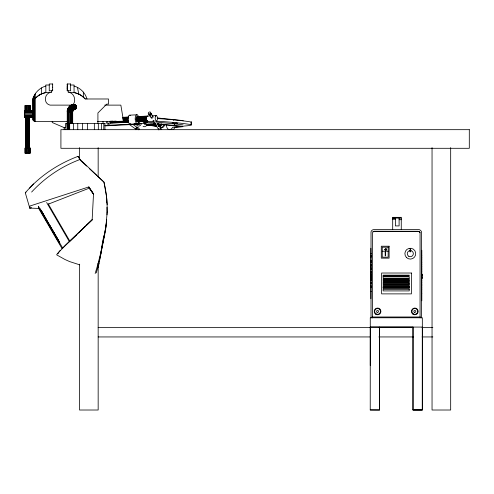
<?xml version="1.0" encoding="UTF-8"?>
<svg xmlns="http://www.w3.org/2000/svg" width="494" height="494" viewBox="0 0 494 494"><rect width="100%" height="100%" fill="white"/><g stroke="black" fill="none" stroke-linecap="round" stroke-linejoin="round"><path stroke-width="0.74" d="M370.234 409.952L379.546 409.964L379.583 327.084L379.583 410.014L370.234 409.964L370.272 327.077L413.015 327.077L413.015 410.014L422.327 410.014L422.327 317.766L370.272 317.772L370.272 365.48M370.272 327.084L422.327 327.077L422.29 409.89L412.978 409.878L413.015 327.077M67.524 121.493L34.531 121.376L34.599 94.86C37.031 90.612 41.126 87.376 45.837 86.03M70.129 123.537L70.154 111.774C69.642 108.291 73.643 106.562 76.527 106.488C74.131 101.029 66.449 107.328 67.233 111.774L67.233 129.675L66.82 123.537M70.58 123.537L70.642 111.774C70.111 108.736 73.816 108.742 74.545 106.883C72.451 104.827 68.975 109.526 69.166 111.774L69.277 129.675M72.538 123.537L72.593 111.774C72.488 109.328 75.823 109.909 76.348 107.865C77.286 104.932 73.513 103.462 71.358 105.031M34.531 121.376L33.141 120.19L33.289 97.719L34.599 94.86M71.784 123.537L71.877 111.774C71.5 108.76 76.169 109.501 75.743 106.642C73.445 102.382 67.456 108.328 67.925 111.774L67.931 129.675M68.543 129.675L68.709 111.774C68.456 108.729 71.019 106.056 73.939 105.66L75.076 106.42L75.144 107.457L72.686 109.013L71.414 110.983L71.42 123.537M97.985 263.864L98.825 263.259L97.985 263.864L100.788 252.681L105.759 227.413M72.686 123.537L72.686 111.774L73.594 110.038L70.247 105.846L70.469 105.568L67.863 108.742L69.018 107.031L71.71 104.963L73.841 109.89L75.86 108.871L76.527 106.488M371.235 275.207L371.148 276.881L371.235 275.207L370.858 275.207M107.167 212.154L105.623 229.988L100.103 257.078M39.539 208.462L29.77 208.104L29.918 206.035L88.809 186.936L93.514 194.049L92.143 219.923L86.586 225.245M38.569 208.184L38.668 206.708M39.773 209.536L39.866 208.19L39.483 209.684L39.773 209.536L59.626 243.703L59.336 243.857L59.718 242.363L40.508 209.339L40.415 210.592L40.922 210.327L59.101 241.628M79.701 264.833L69.71 261.61L64.967 259.498L56.736 254.892L56.767 254.435L65.282 245.277L92.112 219.756M57.502 253.83L60.021 250.563M76.23 105.685L73.853 107.025L75.187 109.402M105.802 227.481L106.716 219.793M106.543 222.263C104.419 236.107 101.06 252.372 98.732 264.994L98.003 267.575M67.233 86.425A2.198 0.42 -61.9 0 1 67.4 86.191A2.087 0.401 61.9 0 0 67.24 85.981L67.233 86.302M67.246 89.043L67.24 88.809A2.087 0.401 -61.9 0 0 67.4 88.599A2.198 0.42 61.9 0 1 67.233 88.364M104.308 234.996C101.245 244.036 101.844 254.787 98.43 263.197M98.825 263.259L96.324 272.836M33.104 98.263L33.289 97.719L32.9 98.917L33.141 120.19M98.028 263.864L95.163 273.54M75.545 109.162L73.853 107.025L74.168 104.314M67.406 110.162L67.919 108.624M52.66 84.888L52.66 84.252M52.66 87.716L52.66 87.074M52.66 90.538L52.66 89.902M67.233 84.888L67.233 84.252M67.233 87.716L67.4 87.395A2.087 0.401 61.9 0 1 67.233 87.061L67.4 87.395A2.087 0.401 -61.9 0 0 67.233 87.728M67.233 89.13L67.233 88.488M67.233 90.538L67.233 89.902M160.562 124.791L160.334 125.136M140.327 123.167L139.104 124.309L138.153 124.229M75.366 104.753L73.853 107.025L76.125 108.532M68.746 107.235L68.95 106.976L73.168 110.434M29.77 208.104L25.311 192.845C39.267 176.29 57.866 163.977 78.052 156.345M25.954 192.086L25.311 192.845M33.685 183.898L29.584 188.066M137.764 121.462L137.221 121.864L136.64 121.549L135.949 119.289L136.387 116.948L136.931 116.547L137.511 116.862M62.207 248.606L92.15 219.824M31.628 192.055C44.942 177.593 61.627 166.33 80.065 159.476L103.975 182.113L106.593 197.02L107.155 204.602M76.576 234.835L69.907 241.226L48.35 204.115L48.968 203.874M79.355 232.174L85.468 226.314M76.477 107.76L73.853 107.025L74.588 104.395M39.452 94.916L35.272 98.238C39.446 93.841 45.609 91.618 51.635 92.508L51.635 90.803M69.845 106.049L71.179 105.123M174.345 124.241L174.722 124.179M72.766 111.199L67.517 110.076L67.517 109.724L67.301 110.736L67.233 111.774L72.686 111.774M49.931 92.508C43.966 94.484 43.676 103.721 50.055 105.123L73.143 105.123M57.779 253.669L58.107 253.484M39.051 95.163L41.669 93.786L41.391 87.932M41.817 211.296L46.127 219.237M58.984 242.554L59.484 242.288M32.882 117.399C30.004 117.591 27.448 116.485 24.7 117.399L24.7 110.582M29.109 110.767L27.596 111.144L26.089 110.767M41.2 93.996L45.837 92.508L45.837 85.011L49.252 85.011M89.34 188.134L93.551 194.204L89.34 188.134L48.165 204.201M31.604 207.69L29.844 208.116M154.19 120.764L153.208 120.814M173.585 123.278L173.956 123.216L173.233 123.241M409.52 250.736L411.094 250.736M144.884 123.117L152.671 122.253A4.292 0.457 0 0 1 154.338 122.142M144.328 124.716L152.671 123.796A4.292 0.457 0 0 1 155.641 123.661M175.95 123.086L177.618 123.259L177.13 123.284M52.228 121.493L52.228 122.512L64.164 127.631L65.455 127.495L65.455 123.537L67.233 123.537M129.854 115.158L137.079 114.793M147.36 116.022L150.306 115.88M151.775 115.806L156.19 115.584M24.7 110.749L25.935 110.693M155.344 124L146.792 125.173A4.434 3.057 -84.2 0 1 143.081 126.285M24.7 117.029L26.738 116.967M175.012 123.29L174.382 123.333L175.179 123.432M28.454 111.014L32.882 110.952M29.263 117.288L32.882 117.232M155.672 121.234L160.939 121.444A105.568 11.22 0 0 1 189.356 124.352L191.635 124.797A13.276 1.414 0 0 1 187.942 125.698A37.278 3.958 0 0 1 183.774 126.075M70.642 85.011L74.051 85.011L74.051 92.508C78.392 93.354 82.393 95.663 85.301 98.985L108.489 98.985L108.489 104.104L106.784 104.104L97.917 112.965L97.917 123.537M104.691 105.123L120.851 105.123L123.58 121.493L97.472 121.493M32.882 110.582L25.04 110.582L25.04 105.469L30.153 105.469L30.153 110.582M24.7 111.582L32.882 111.582M24.7 112.441L32.882 112.441M24.7 112.935L32.882 112.935M24.7 113.991L32.882 113.991M24.7 115.046L32.882 115.046M24.7 115.54L32.882 115.54M24.7 116.399L32.882 116.399M105.08 123.537L69.673 123.537L69.673 129.675M401.264 218.089L392.693 218.095L395.379 218.126M392.693 218.225L395.379 218.299M392.693 218.385L395.379 218.385M392.693 218.484L395.379 218.484M392.693 218.595L395.379 218.595M392.693 218.712L395.379 218.712M392.693 218.836L395.379 218.836M392.693 218.966L395.379 218.966M399.103 219.707L401.264 219.707M382.245 251.236L388.154 251.236M385.197 252.348L385.647 252.348M370.858 253.447L371.235 253.447M370.858 255.25L371.235 255.25L371.235 257.053L370.858 257.053M421.438 255.466L421.808 255.466M421.808 257.269L421.438 257.269L421.438 259.066L421.808 259.066M370.858 260.659L371.235 260.659L371.235 262.462L370.858 262.462M421.808 262.672L421.438 262.672L421.438 264.475L421.808 264.475M370.858 264.265L371.235 264.265L371.235 266.068L370.858 266.068M421.808 266.278L421.438 266.278L421.438 268.081L421.808 268.081M370.858 267.872L371.235 267.872L371.235 269.675L370.858 269.675M421.808 269.885L421.438 269.885L421.438 271.688L421.808 271.688M370.858 271.478L371.235 271.478L371.235 273.207L370.858 273.207M421.808 273.491L421.438 273.491L421.438 275.22L421.808 275.22M421.58 274.454L422.271 274.454L422.271 278.344L421.58 278.301M421.58 274.522L422.271 274.522M421.58 274.744L422.271 274.744M370.481 274.837L371.173 274.837M421.58 274.874L422.271 274.905M370.481 275.374L371.173 275.374M370.481 275.658L371.173 275.658M383.153 275.911L409.223 275.911L409.223 275.164L383.153 275.164L383.153 278.147L409.223 278.147L409.223 276.659L383.153 276.659M370.858 276.745L371.235 276.745M421.438 277.227L421.524 278.9L421.438 277.227L421.808 277.227M421.58 277.461L422.271 277.461M370.481 277.548L371.173 277.548M421.58 277.955L422.271 277.955M370.858 278.548L371.235 278.548L371.235 280.487L370.858 280.487M421.438 278.758L421.808 278.758M421.808 280.561L421.438 280.561L421.438 282.506L421.808 282.506M370.858 282.29L371.235 282.29L371.235 283.735L370.858 283.735M421.808 284.309L421.438 284.309L421.438 285.748L421.808 285.748M370.858 285.896L371.235 285.896L371.235 287.699L370.858 287.699M383.153 287.088L409.223 287.088M383.153 287.681L409.223 287.681M421.808 287.916L421.438 287.916L421.438 289.719L421.808 289.719M370.858 291.571L371.235 291.571M421.438 293.584L421.808 293.584M371.976 316.994L420.4 316.994M98.133 327.633L370.383 327.633M378.861 327.633L413.571 327.633M422.055 327.633L432.849 327.633M98.133 336.945L370.383 336.945M378.861 336.945L413.571 336.945M422.055 336.945L432.849 336.945M412.978 409.878L422.29 409.878M176.611 123.247L173.944 123.333L175.061 123.475M29.263 110.693L32.882 110.749M28.454 116.967L32.882 117.029M157.271 118.579L160.939 118.801A105.568 11.22 0 0 1 189.356 121.703L191.635 122.154A13.276 1.414 0 0 1 191.406 122.345M24.7 110.952L26.738 111.014M156.95 123.679L182.805 126.303A4.44 0.469 0 0 1 182.873 126.668L174.783 127.613L174.481 128.205A4.878 3.365 -84.2 0 1 172.968 129.632M24.7 117.232L25.935 117.288M174.678 124.346L174.154 124.297M157.679 117.973L182.805 120.573A4.44 0.469 0 0 1 183.046 120.876M173.425 120.227L173.758 120.258M173.764 123.79L156.95 122.135A4.292 0.457 0 0 0 155.641 122.117M175.259 123.938L183.126 124.877M143.945 122.74L145.353 122.883L143.241 122.858M157.413 124.118L180.069 126.489L172.548 127.378L172.245 127.977A4.878 3.365 -84.2 0 1 168.559 129.434A4.878 3.365 -84.2 0 1 166.472 125.186M104.994 125.439L136.288 123.914L134.028 123.377M138.863 122.148L139.018 122.179A4.292 0.457 0 0 1 139.147 122.518M136.813 123.228L139.018 123.722A4.292 0.457 0 0 1 138.518 124.185L106.216 125.816A4.44 0.469 0 0 1 105.061 125.809M75.99 105.333L73.853 107.025L76.564 107.34M74.051 86.03C80.226 87.808 85.215 92.829 87.006 98.985M79.059 94.169L74.051 92.508L68.252 92.508L68.252 90.803M69.963 92.508C74.433 94.342 76.162 100.443 73.316 104.351L74.39 109.699M81.349 95.49L78.774 94.033L77.441 87.352M149.256 114.707L151.51 118.134L152.702 117.868L153.091 116.862L152.794 116.393A1.056 0.593 -21.2 0 0 152.343 116.325M132.756 124.29L137.449 127.687A1.087 0.735 -54.1 0 0 136.813 127.718M129.125 124.34L136.301 129.533M81.14 95.354L85.301 98.985M81.022 160.914L86.617 166.083M89.414 168.664L96.682 175.382M97.8 176.414L103.95 182.101A114.009 113.731 -28 0 1 107.118 204.535L107.204 212.222M110.872 122.166L110.409 121.24A2.661 1.13 87.1 0 0 112.089 122.753M93.557 194.117L88.809 186.936L89.482 188.078M152.942 116.498L150.973 113.379A1.087 0.79 -32.3 0 1 150.411 114.781M153.072 120.746L158.901 129.959M151.306 117.949L151.09 117.195M80.46 160.396L79.905 159.469A173.66 2.828 65.9 0 0 78.713 157.611M46.64 202.478L69.506 241.85M49.079 224.325L58.453 240.461M38.396 206.233L62.627 247.951M38.291 207.702L62.139 248.76M80.065 159.476L79.441 158.358A175.018 2.847 65.9 0 0 78.021 156.826M72.865 110.928L68.092 108.47L67.517 110.076L67.351 129.675M64.992 127.538L65.288 129.675M106.463 200.484L106.574 201.99M106.97 207.258L107.025 214.828M33.993 96.027L34.185 121.234M33.493 97.176L33.58 120.795M83.356 92.057L83.369 97.04M72.346 123.537L72.315 111.774C72.167 108.921 76.885 109.662 76.169 106.556C73.853 101.597 66.832 107.803 67.629 111.774L67.684 129.675M32.956 98.738L32.999 119.844M450.676 147.613L450.676 410.014L432.046 410.014L432.046 147.613M421.808 250.279L421.808 300.76M421.58 317.901L421.58 232.631A3.149 3.149 0 0 0 421.209 231.13L419.851 229.864A2.643 2.643 0 0 0 418.782 229.636L373.785 229.636A2.754 2.754 0 0 0 372.038 230.278L371.581 230.741A3.143 3.143 0 0 0 371.019 231.927L371.013 317.908M420.061 317.908L420.061 233.52A2.377 2.377 0 0 0 419.776 232.39L419.005 231.563A2.013 2.013 0 0 0 417.949 231.26L374.452 231.26A1.822 1.822 0 0 0 373.495 231.538L372.797 232.285A2.155 2.155 0 0 0 372.538 233.31L372.538 317.901M410.662 250.674L410.662 251.798L409.915 251.798L409.915 250.68M410.557 250.773L410.557 248.476L409.779 248.871L410.286 248.766L410.286 250.773M401.264 229.636L401.264 217.341L392.693 217.341L392.693 229.636M399.103 218.089L399.103 225.912L395.379 225.912L395.379 218.089M385.647 251.946L385.647 255.806L385.197 255.806L385.197 251.946M370.858 248.26L370.858 298.74M191.252 121.999L191.252 124.649M191.166 121.987L191.166 124.636M104.932 123.537L104.932 129.675M103.777 123.537L103.777 129.675M103.03 121.493L103.03 123.537M101.536 123.537L101.536 129.675M98.325 123.537L98.325 129.675M98.164 147.613L98.164 176.938M98.164 264.148L98.164 410.014L79.54 410.014L79.54 264.148M94.342 123.537L94.342 129.675M87.407 123.537L87.407 129.675M82.529 123.537L82.529 129.675M79.54 147.613L79.54 159.192M77.768 123.537L77.768 129.675M73.402 123.537L73.402 129.675M67.4 83.986L67.4 90.803M64.164 127.631L64.164 129.675M35.272 93.761L35.272 121.493M30.029 105.469L30.029 110.582M30.029 148.089L30.029 153.202M29.875 105.469L29.875 110.582M29.875 148.089L29.875 153.202M29.405 105.469L29.405 110.582M29.473 117.467L29.405 153.202M29.381 117.467L29.381 148.089M29.27 116.701L29.27 148.089M28.924 116.701L28.924 148.089M28.757 105.469L28.757 110.582M28.757 148.089L28.757 153.202M28.386 105.469L28.386 110.582M28.448 116.701L28.386 153.202M28.177 116.701L28.177 148.089M27.596 105.469L27.596 110.582M27.596 116.701L27.596 153.202M27.016 116.701L27.016 148.089M26.806 105.469L26.806 110.582M26.744 116.701L26.806 153.202M26.435 105.469L26.435 110.582M26.435 148.089L26.435 153.202M26.275 116.701L26.275 148.089M25.929 116.701L25.929 148.089M25.818 116.701L25.818 148.089M25.793 105.469L25.793 110.582M25.725 117.467L25.793 153.202M25.318 105.469L25.318 110.582M25.318 148.089L25.318 153.202M25.163 105.469L25.163 110.582M25.163 148.089L25.163 153.202M139.901 123.525A105.568 11.22 0 0 0 143.155 123.284L146.885 122.839A13.27 1.408 0 0 0 145.866 121.962A31.511 3.347 0 0 0 141.587 121.252M145.063 120.987A2.26 0.957 87.1 0 1 143.735 118.597A2.26 0.957 87.1 0 1 145.069 116.831M144.73 121.388A2.661 1.13 87.1 0 1 143.161 118.579A2.661 1.13 87.1 0 1 144.736 116.498M147.391 120.981A2.661 1.13 87.1 0 1 145.582 118.807A2.661 1.13 87.1 0 1 147.144 116.38M138.715 121.777A4.434 1.877 87.1 0 1 135.992 122.574A4.434 1.877 87.1 0 1 135.628 116.041A4.434 1.877 87.1 0 1 138.413 116.386M130.799 123.599A4.434 1.877 87.1 0 1 127.983 119.721A4.434 1.877 87.1 0 1 130.342 115.417M160.729 129.107A1.513 1.093 -32.3 0 1 161.754 129.656M146.891 120.666A2.26 0.957 87.1 0 1 145.372 119.11A2.26 0.957 87.1 0 1 146.434 116.541M146.798 120.585A2.661 1.13 87.1 0 1 145.292 120.851A2.661 1.13 87.1 0 1 144.896 117.306A2.661 1.13 87.1 0 1 146.341 116.417M147.941 121.228A2.661 1.13 87.1 0 1 146.372 118.418A2.661 1.13 87.1 0 1 147.947 116.337M147.471 120.857A2.254 0.957 87.1 0 1 146.175 119.066A2.254 0.957 87.1 0 1 146.984 116.448M146.088 120.703A2.26 0.957 87.1 0 1 144.606 119.437A2.26 0.957 87.1 0 1 145.378 116.522M145.786 121.061A2.661 1.13 87.1 0 1 144.001 119.233A2.661 1.13 87.1 0 1 145.255 116.213M143.383 121.184A2.661 1.13 87.1 0 1 141.852 120.517A2.661 1.13 87.1 0 1 141.858 116.942A2.661 1.13 87.1 0 1 143.383 116.985M142.414 121.203A2.26 0.957 87.1 0 1 141.327 118.721A2.26 0.957 87.1 0 1 142.42 116.745M144.02 121.123A2.26 0.957 87.1 0 1 142.933 118.64A2.26 0.957 87.1 0 1 144.026 116.664M140.975 121.302A2.661 1.13 87.1 0 1 139.16 119.128A2.661 1.13 87.1 0 1 140.722 116.701M140.006 121.32A2.26 0.957 87.1 0 1 138.919 118.838A2.26 0.957 87.1 0 1 140.012 116.862M140.173 121.345A2.661 1.13 87.1 0 1 138.357 119.165A2.661 1.13 87.1 0 1 139.919 116.738M150.948 113.089A1.315 0.951 -32.3 0 1 150.472 114.935A1.315 0.951 -32.3 0 1 148.929 114.108M138.567 121.425A2.661 1.13 87.1 0 1 136.752 119.245A2.661 1.13 87.1 0 1 138.314 116.819M137.845 121.345A2.26 0.957 87.1 0 1 136.523 119.258A2.26 0.957 87.1 0 1 137.604 116.985M144.186 121.141A2.661 1.13 87.1 0 1 142.371 118.968A2.661 1.13 87.1 0 1 143.933 116.541M143.458 121.067A2.26 0.957 87.1 0 1 142.13 118.677A2.26 0.957 87.1 0 1 143.464 116.911M110.199 123.049A3.563 1.513 87.1 0 1 107.587 121.641M111.496 122.351A2.661 1.13 87.1 0 1 109.551 121.302M110.977 122.142A1.772 0.753 87.1 0 1 109.946 121.265M142.581 121.221A2.661 1.13 87.1 0 1 141.049 120.555A2.661 1.13 87.1 0 1 141.056 116.979A2.661 1.13 87.1 0 1 142.587 117.029M139.45 121.265A2.26 0.957 87.1 0 1 138.147 119.468A2.26 0.957 87.1 0 1 138.962 116.843M139.37 121.382A2.661 1.13 87.1 0 1 137.554 119.208A2.661 1.13 87.1 0 1 139.117 116.782M141.056 121.184A2.26 0.957 87.1 0 1 139.728 119.097A2.26 0.957 87.1 0 1 140.815 116.825M141.778 121.265A2.661 1.13 87.1 0 1 139.963 119.085A2.661 1.13 87.1 0 1 141.525 116.658M141.611 121.24A2.26 0.957 87.1 0 1 140.524 118.758A2.26 0.957 87.1 0 1 141.617 116.782M159.71 128.131A1.513 1.093 -32.3 0 1 161.001 129.545M158.358 129.687A1.513 1.093 -32.3 0 1 158.735 128.749M160.235 128.428A1.087 0.79 -32.3 0 1 160.501 129.694M158.747 129.576A1.087 0.79 -32.3 0 1 158.864 129.119M138.647 121.308A2.26 0.957 87.1 0 1 137.351 119.511A2.26 0.957 87.1 0 1 138.159 116.887M108.711 123.698A3.563 1.513 87.1 0 1 106.383 121.703M127.335 121.987A2.661 1.13 87.1 0 1 125.519 119.814A2.661 1.13 87.1 0 1 127.082 117.387M126.828 121.666A2.26 0.957 87.1 0 1 125.353 120.4A2.26 0.957 87.1 0 1 126.124 117.492M150.151 114.88A1.087 0.79 -32.3 0 1 149.102 114.324M127.415 121.87A2.26 0.957 87.1 0 1 126.087 119.776A2.26 0.957 87.1 0 1 127.174 117.504M110.866 121.617A1.772 0.753 87.1 0 1 110.742 121.228M119.307 122.389A2.661 1.13 87.1 0 1 117.72 121.53M118.585 122.314A2.26 0.957 87.1 0 1 117.455 121.339M120.11 122.345A2.661 1.13 87.1 0 1 118.523 121.487M125.47 122.351A2.661 1.13 87.1 0 1 123.908 119.542A2.661 1.13 87.1 0 1 125.476 117.467M128.681 122.191A2.661 1.13 87.1 0 1 127.119 119.381A2.661 1.13 87.1 0 1 128.687 117.306M128.218 121.833A2.26 0.957 87.1 0 1 126.915 120.03A2.26 0.957 87.1 0 1 127.724 117.405M117.708 122.469A2.661 1.13 87.1 0 1 115.967 120.981M116.738 122.487A2.26 0.957 87.1 0 1 115.849 121.419M125.223 121.746A2.26 0.957 87.1 0 1 123.71 120.19A2.26 0.957 87.1 0 1 124.766 117.628M118.504 122.426A2.661 1.13 87.1 0 1 116.917 121.567M114.497 122.629A2.661 1.13 87.1 0 1 112.756 121.141M113.774 122.555A2.26 0.957 87.1 0 1 112.515 121.042M119.387 122.265A2.254 0.957 87.1 0 1 118.257 121.296M117.782 122.351A2.26 0.957 87.1 0 1 116.652 121.382M112.972 122.592A2.26 0.957 87.1 0 1 111.712 121.086M112.891 122.71A2.661 1.13 87.1 0 1 111.156 121.221M128.137 121.944A2.661 1.13 87.1 0 1 126.322 119.77A2.661 1.13 87.1 0 1 127.884 117.344M125.809 121.95A2.26 0.957 87.1 0 1 124.476 119.56A2.26 0.957 87.1 0 1 125.816 117.794M126.532 122.024A2.661 1.13 87.1 0 1 124.716 119.851A2.661 1.13 87.1 0 1 126.279 117.424M128.773 121.882A2.26 0.957 87.1 0 1 127.718 119.993A2.26 0.957 87.1 0 1 128.286 117.461M111.922 122.728A2.26 0.957 87.1 0 1 110.909 121.123M116.646 122.796A2.661 1.13 87.1 0 1 115.164 121.018M114.33 122.611A2.26 0.957 87.1 0 1 113.441 121.543M128.613 121.95A2.661 1.13 87.1 0 1 128.156 117.788M128.366 117.35A2.661 1.13 87.1 0 1 128.619 117.059M122.518 122.228A2.661 1.13 87.1 0 1 120.931 121.37M121.796 122.154A2.26 0.957 87.1 0 1 120.666 121.178M124.926 122.104A2.661 1.13 87.1 0 1 123.191 120.616M123.111 119.931A2.661 1.13 87.1 0 1 124.389 117.257M113.694 122.673A2.661 1.13 87.1 0 1 111.953 121.178M116.399 122.191A2.26 0.957 87.1 0 1 115.046 121.462M116.102 122.549A2.661 1.13 87.1 0 1 114.361 121.061M121.715 122.265A2.661 1.13 87.1 0 1 120.128 121.407M122.358 122.209A2.26 0.957 87.1 0 1 121.468 121.141M124.124 122.148A2.661 1.13 87.1 0 1 122.537 121.289M122.747 117.628A2.661 1.13 87.1 0 1 124.13 117.949M123.16 122.166A2.26 0.957 87.1 0 1 122.265 121.098M123.167 117.708A2.26 0.957 87.1 0 1 123.407 117.918M120.913 122.308A2.661 1.13 87.1 0 1 119.326 121.45M120.19 122.234A2.26 0.957 87.1 0 1 119.06 121.258M123.321 122.185A2.661 1.13 87.1 0 1 121.734 121.326M124.204 122.03A2.26 0.957 87.1 0 1 123.068 121.061M122.95 118.801A2.26 0.957 87.1 0 1 124.21 117.875M120.752 122.29A2.26 0.957 87.1 0 1 119.863 121.221M115.04 122.876A2.661 1.13 87.1 0 1 113.558 121.098M110.563 122.716A2.26 0.957 87.1 0 1 110.323 122.808M115.38 122.475A2.26 0.957 87.1 0 1 114.244 121.499M106.525 201.077A114.009 112.99 -12.2 0 1 106.661 202.583M141.531 123.617A4.434 3.057 -84.2 0 1 136.202 124.21M154.042 121.277A13.27 1.408 0 0 0 148.361 121.648A31.511 3.347 0 0 0 147.027 121.808M136.752 129.619A1.513 1.019 -54.1 0 1 138.468 128.02A1.513 1.019 -54.1 0 1 138.851 129.842M123.29 117.541A2.661 1.834 -84.2 0 1 124.241 117.621M163.687 124.198A3.563 2.458 -84.2 0 1 159.729 126.97M138.709 123.556A2.661 1.834 -84.2 0 1 137.344 124.229M161.149 124.192A1.772 1.223 -84.2 0 1 160.278 125.532M161.785 124.019A2.661 1.834 -84.2 0 1 159.247 126.384M135.875 129.724A1.513 1.019 -54.1 0 1 136.338 127.693A1.513 1.019 -54.1 0 1 138.017 127.736M136.054 129.243A1.087 0.735 -54.1 0 1 136.091 128.526M136.221 128.273A1.087 0.735 -54.1 0 1 136.591 127.86M164.477 125.21A3.563 2.458 -84.2 0 1 160.686 127.069M139.499 123.358A2.26 1.562 -84.2 0 1 137.943 123.815M139.691 123.099A2.661 1.834 -84.2 0 1 137.517 124.161M161.149 123.951A2.661 1.834 -84.2 0 1 158.611 126.322M149.917 124.142A2.661 1.834 -84.2 0 1 147.743 125.21M138.11 123.821A2.26 1.562 -84.2 0 1 137.696 123.864M155.27 124.043A2.661 1.834 -84.2 0 1 152.442 125.433M155.128 124.482A2.26 1.562 -84.2 0 1 153.677 125.495M154.628 123.982A2.661 1.834 -84.2 0 1 151.8 125.365M154.69 123.883A2.254 1.556 -84.2 0 1 152.646 125.315M158.531 124.278A2.26 1.562 -84.2 0 1 158.031 125.254M156.481 125.711A2.26 1.562 -84.2 0 0 156.876 125.822A2.661 1.834 -84.2 0 1 154.999 125.692M159.105 124.439A2.661 1.834 -84.2 0 1 158.518 125.587M156.691 126.124A2.661 1.834 -84.2 0 1 156.277 125.822M156.308 124.797A2.661 1.834 -84.2 0 1 154.134 125.865M149.725 124.408A2.26 1.562 -84.2 0 1 148.564 124.976M155.764 124.55A2.26 1.562 -84.2 0 1 154.319 125.562M159.167 124.346A2.26 1.562 -84.2 0 1 158.315 125.649M158 123.636A2.26 1.562 -84.2 0 1 157.889 124.216M156.641 125.717A2.26 1.562 -84.2 0 1 156.234 125.76M158.593 123.691A2.661 1.834 -84.2 0 1 158.222 124.994M156.999 126.137A2.661 1.834 -84.2 0 1 155.635 125.76M159.809 124.408A2.26 1.562 -84.2 0 1 158.957 125.717M160.383 124.568A2.661 1.834 -84.2 0 1 158.914 126.334M147.237 124.865A2.661 1.834 -84.2 0 1 146.292 125.143M149.274 124.08A2.661 1.834 -84.2 0 1 146.687 124.84A2.26 1.562 -84.2 0 0 147.058 124.735M155.758 125.39A2.26 1.562 -84.2 0 1 155.363 125.581M156.184 125.779A2.661 1.834 -84.2 0 1 154.356 125.624M152.473 124.408A2.661 1.834 -84.2 0 1 149.886 125.167M152.572 124.222A2.26 1.562 -84.2 0 1 151.528 125.192M149.083 124.34A2.26 1.562 -84.2 0 1 147.922 124.908M150.553 124.21A2.661 1.834 -84.2 0 1 148.379 125.272M155.906 124.111A2.661 1.834 -84.2 0 1 153.492 125.797M159.741 124.5A2.661 1.834 -84.2 0 1 158.278 126.266M157.95 123.624A2.661 1.834 -84.2 0 1 157.827 124.303M153.35 123.846A2.661 1.834 -84.2 0 1 150.522 125.235M153.992 123.914A2.661 1.834 -84.2 0 1 151.164 125.297M151.831 124.34A2.661 1.834 -84.2 0 1 149.244 125.106M147.694 124.797A2.26 1.562 -84.2 0 1 146.891 124.735M150.651 124.025A2.26 1.562 -84.2 0 1 149.614 124.994M148.638 124.013A2.661 1.834 -84.2 0 1 148.293 124.537M147.879 124.926A2.661 1.834 -84.2 0 1 146.465 125.081M151.195 124.278A2.661 1.834 -84.2 0 1 149.021 125.34M151.93 124.155A2.26 1.562 -84.2 0 1 150.892 125.124M153.418 123.753A2.26 1.562 -84.2 0 1 152.566 125.062M152.171 125.26A2.26 1.562 -84.2 0 1 151.362 125.192M151.294 124.093A2.26 1.562 -84.2 0 1 149.843 125.106M154.054 123.821A2.26 1.562 -84.2 0 1 152.004 125.254M160.445 124.476A2.26 1.562 -84.2 0 1 158.79 126.019M372.822 231.766A2.167 2.167 0 0 1 373.859 231.334L418.609 231.396A2.612 2.612 0 0 1 420.166 232.717M384.851 249.347C385.771 253.885 388.037 246.129 384.851 249.347M385.166 249.279C385.481 252.65 387.006 247.395 385.166 249.279M173.394 123.154L172.27 123.222L173.394 123.154M52.66 83.986L49.252 83.986L49.252 90.803L52.66 90.803L52.66 83.986M70.642 83.986L67.233 83.986L67.233 90.803L70.642 90.803L70.642 83.986M469.3 129.675L60.916 129.675L60.916 148.299L469.3 148.299L469.3 129.675M30.153 148.089L25.04 148.089L25.04 153.202L30.153 153.202L30.153 148.089M389.111 246.216L381.288 246.216L381.288 258.14L389.111 258.14L389.111 246.216M388.154 247.173L382.245 247.173L382.245 257.183L388.154 257.183L388.154 247.173M411.428 273.021L381.627 273.021L381.627 293.881L411.428 293.881L411.428 273.021M371.173 274.547L370.481 274.547L370.481 278.431L371.173 278.388L371.173 274.547M371.173 277.165L370.481 277.165L371.173 277.22M409.223 278.888L383.153 278.888L383.153 279.635L409.223 279.635L409.223 278.888M409.223 280.382L383.153 280.382L383.153 281.123L409.223 281.123L409.223 280.382M409.223 281.87L383.153 281.87L383.153 282.617L409.223 282.617L409.223 281.87M409.223 283.328L383.153 283.328L383.153 284.161L409.223 284.161L409.223 283.328M409.223 284.791L383.153 284.791L383.153 285.538L409.223 285.538L409.223 284.791M409.223 286.341L383.153 286.341L383.153 288.576L409.223 288.576L409.223 286.341M409.223 289.323L383.153 289.323L383.153 290.917L409.223 290.917L409.223 289.323M155.437 116.417A2.661 1.13 87.1 0 0 156.184 120.826A2.661 1.13 87.1 0 0 157.382 117.473A2.661 1.13 87.1 0 0 155.437 116.417M149.188 114.071A1.315 0.951 -32.3 0 0 150.627 112.422A1.315 0.951 -32.3 0 0 148.571 112.533A1.315 0.951 -32.3 0 0 149.188 114.071M413.04 314.252A3.353 3.353 0 0 0 418.165 311.523A3.353 3.353 0 0 0 413.237 308.447A3.353 3.353 0 0 0 413.04 314.252M413.268 313.881A2.915 2.915 0 0 0 417.726 311.504A2.915 2.915 0 0 0 413.441 308.836A2.915 2.915 0 0 0 413.268 313.881M375.885 314.314A3.353 3.353 0 0 0 380.917 311.405A3.353 3.353 0 0 0 375.885 308.503A3.353 3.353 0 0 0 375.885 314.314M377.07 312.257A0.982 0.982 0 0 0 378.54 311.405A0.982 0.982 0 0 0 377.07 310.559A0.982 0.982 0 0 0 377.07 312.257M376.113 313.925A2.902 2.902 0 0 0 380.466 311.405A2.902 2.902 0 0 0 376.113 308.892A2.902 2.902 0 0 0 376.113 313.925M414.299 312.227A0.963 0.963 0 0 0 415.781 311.442A0.963 0.963 0 0 0 414.361 310.553A0.963 0.963 0 0 0 414.299 312.227M408.791 256.3A3.038 3.038 0 0 0 413.348 253.669A3.038 3.038 0 0 0 408.791 251.038A3.038 3.038 0 0 0 408.791 256.3M406.469 257.51A5.428 5.428 0 0 0 415.553 255.071A5.428 5.428 0 0 0 408.902 248.426A5.428 5.428 0 0 0 406.469 257.51"/></g></svg>
